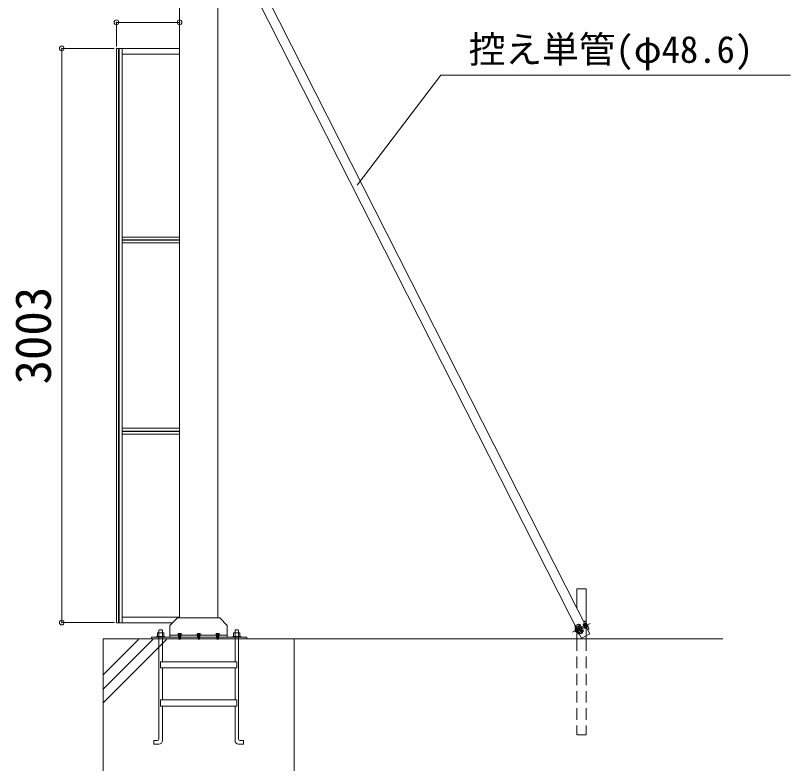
# Model space of a CAD drawing. Units: millimetres, scale not verified. Extents: x -12406 to 12406, y -8553 to 8553.
# Drawn here: x 3629 to 7684, y -5227 to -1315 of the extents above; entities that cross this region are included whole.
import ezdxf
from ezdxf.enums import TextEntityAlignment as Align

# ---------------------------------------------------------------- set-up
doc = ezdxf.new("R2010")
doc.units = ezdxf.units.MM
doc.header["$LTSCALE"] = 50
doc.header["$PDMODE"] = 32
doc.header["$PDSIZE"] = 25
for name, pattern in [('CHAIN2', [12, 9, -1, 1, -1]), ('DASHED1', [1.8, 1.2, -0.6]), ('DOUBLE_CHAIN2', [12.8, 9, -1, 0.6, -0.6, 0.6, -1])]:
    doc.linetypes.add(name, pattern=pattern)
for name, color, linetype, lineweight in [('0-0_0', 7, 'Continuous', 9), ('0-3_CYG-135', 7, 'Continuous', 9), ('0-4_CYG-144', 7, 'Continuous', 9), ('0-5_CYG-36', 7, 'DASHED1', 9), ('0-9_TEXT', 7, 'Continuous', 9), ('0-D_寸法', 7, 'Continuous', 9)]:
    doc.layers.add(name, color=color, linetype=linetype, lineweight=lineweight)
doc.styles.add('ＭＳ ゴシック', font='')
doc.styles.get('ＭＳ ゴシック').set_extended_font_data('MS Gothic')

msp = doc.modelspace()

# ---------------------------------------------------------------- linework, layer by layer
at = {"layer": '0-0_0'}
for p, q in [((4145.45, -1487.04), (3870.28, -1487.04)), ((3871.29, -4490.04), (3871.29, -1487.04)), ((3871.29, -1587.04), (3871.29, -4390.04)), ((4147.45, -4490.04), (3870.28, -4490.04))]:
    msp.add_line(p, q, dxfattribs=at)
for p in [(3871.29, -1487.04), (3871.29, -4490.04)]:
    msp.add_point(p, dxfattribs=at)
at = {"layer": '0-3_CYG-135'}
for p, q in [((4487.45, -4465.4), (4487.45, -65.41)), ((4687.45, -4465.4), (4687.45, -65.41)), ((6590.75, -4571.09), (4572.62, -593.14)), ((6634.02, -4548.96), (4620.69, -580.49)), ((4157.45, -1487.84), (4157.45, -4490.84)), ((4157.45, -1487.84), (4487.45, -1487.84)), ((4168.45, -1487.84), (4168.45, -2488.84)), ((4172.45, -1487.84), (4172.45, -4490.84)), ((4187.45, -1487.84), (4187.45, -4490.84)), ((4187.45, -1517.84), (4487.45, -1517.84)), ((4168.45, -2489.84), (4168.45, -3490.84)), ((4187.45, -2473.84), (4487.45, -2473.84)), ((4187.45, -2488.84), (4487.45, -2488.84)), ((4487.45, -2489.84), (4187.45, -2489.84)), ((4187.45, -2503.84), (4487.45, -2503.84)), ((4187.45, -3473.84), (4487.45, -3473.84)), ((4168.45, -3491.84), (4168.45, -4490.84)), ((4187.45, -3488.84), (4487.45, -3488.84)), ((4487.45, -3489.84), (4187.45, -3489.84)), ((4187.45, -3503.84), (4487.45, -3503.84)), ((4687.41, -4280.99), (4687.41, -4448.99)), ((6614.82, -4580.06), (6614.82, -4314.17)), ((4157.45, -4490.84), (4452.02, -4490.84)), ((4187.45, -4460.84), (4487.45, -4460.84)), ((4437.45, -4505.4), (4477.45, -4465.4)), ((4697.45, -4465.4), (4477.45, -4465.4)), ((4697.45, -4465.4), (4737.45, -4505.4)), ((6572.11, -4504.01), (6568.95, -4497.63)), ((6614.83, -4499.42), (6573.84, -4519.77)), ((6598.9, -4501.74), (6613.59, -4495.34)), ((6600.18, -4504.68), (6614.88, -4498.28)), ((6602.08, -4485.65), (6606.56, -4483.44)), ((6617.11, -4519.31), (6604.14, -4493.2)), ((6609.28, -4496.79), (6609.46, -4497.15)), ((6611.43, -4501.11), (6610.88, -4500.02)), ((6611.43, -4501.11), (6610.88, -4500.02)), ((6613.26, -4485.69), (6629.26, -4517.93)), ((6619.28, -4508.39), (6614.83, -4499.42)), ((6620.62, -4507.72), (6616.17, -4498.75)), ((4379.7, -4530.2), (4379.7, -5098.3)), ((4395.6, -4528.2), (4381.69, -4528.2)), ((4397.6, -4695.35), (4397.6, -4530.2)), ((4437.45, -4505.4), (4437.45, -4565.4)), ((4737.45, -4565.4), (4737.45, -4505.4)), ((4777.67, -4530.19), (4777.67, -4695.35)), ((4793.59, -4528.2), (4779.66, -4528.2)), ((4795.58, -5098.3), (4795.58, -4530.19)), ((6555.34, -4508.02), (6558.28, -4513.93)), ((6556.27, -4528.49), (6556.01, -4530.12)), ((6556.01, -4530.12), (6559.26, -4536.67)), ((6563.77, -4524.77), (6556.27, -4528.49)), ((6564.92, -4525.31), (6557.58, -4528.96)), ((6560.72, -4537.45), (6559.26, -4536.67)), ((6568.22, -4533.72), (6560.72, -4537.45)), ((6568.48, -4532.48), (6561.14, -4536.12)), ((6562.69, -4519.73), (6562.37, -4521.8)), ((6562.69, -4519.73), (6569.26, -4516.45)), ((6566.22, -4575.62), (6566.22, -4534.72)), ((6572.8, -4520.28), (6567.35, -4522.97)), ((6571.59, -4537.64), (6569.72, -4536.63)), ((6578.15, -4534.36), (6571.58, -4537.63)), ((6577.28, -4529.19), (6571.8, -4531.93)), ((6573.94, -4518.6), (6573.51, -4517.71)), ((6582.77, -4514.22), (6573.94, -4518.6)), ((6589.09, -4513.32), (6574.42, -4520.6)), ((6575.34, -4510.24), (6580.68, -4506.3)), ((6592.61, -4520.51), (6577.93, -4527.78)), ((6619.28, -4508.39), (6578.23, -4528.76)), ((6588.1, -4524.97), (6579.28, -4529.35)), ((6579.28, -4529.35), (6579.73, -4530.24)), ((6580.07, -4508.8), (6582.77, -4514.22)), ((6580.68, -4506.3), (6583.85, -4503.96)), ((6580.68, -4510.03), (6583.86, -4507.68)), ((6584.32, -4501.17), (6584.46, -4501.46)), ((6584.46, -4501.46), (6585.07, -4502.69)), ((6586.78, -4533.3), (6593.15, -4531.43)), ((6587.89, -4512.8), (6589.05, -4513.34)), ((6590.8, -4530.4), (6588.1, -4524.97)), ((6593.62, -4547.35), (6589.85, -4539.74)), ((6590.18, -4529.17), (6593.97, -4528.05)), ((6592.34, -4521.76), (6592.61, -4520.51)), ((6593.15, -4531.43), (6596.94, -4530.31)), ((6600.18, -4504.68), (6598.9, -4501.74)), ((6606.05, -4503.78), (6605.37, -4502.41)), ((6606.05, -4503.78), (6605.37, -4502.41)), ((6620.22, -4509.03), (6606.23, -4516.87)), ((6607.8, -4519.66), (6606.23, -4516.87)), ((6621.78, -4511.83), (6607.8, -4519.66)), ((6611.18, -4514.1), (6610.49, -4512.73)), ((6611.18, -4514.1), (6610.5, -4512.74)), ((6612.65, -4517.06), (6612.6, -4516.97)), ((6616.42, -4511.16), (6615.87, -4510.07)), ((6616.42, -4511.16), (6615.88, -4510.07)), ((6618.01, -4514.39), (6617.84, -4514.03)), ((6627.01, -4524.64), (6622.53, -4526.86)), ((4087.9, -4575.62), (7329.31, -4575.62)), ((4340.89, -4566), (4840.35, -4566)), ((4340.89, -4566), (4340.89, -4575.62)), ((4371.74, -4562.07), (4371.74, -4546.16)), ((4373.73, -4544.17), (4403.57, -4544.17)), ((4405.56, -4546.16), (4405.56, -4562.07)), ((4409.54, -4566.06), (4409.54, -4562.07)), ((4437.45, -4555.4), (4737.45, -4555.4)), ((4437.45, -4565.4), (4737.45, -4565.4)), ((4437.86, -4565.62), (4737.84, -4565.62)), ((4480.18, -4553.62), (4480.18, -4549.64)), ((4482.17, -4547.65), (4494.11, -4547.65)), ((4484.16, -4553.62), (4484.16, -4547.65)), ((4492.12, -4553.62), (4492.12, -4547.65)), ((4496.1, -4549.64), (4496.1, -4553.62)), ((4580.18, -4553.62), (4580.18, -4549.64)), ((4582.17, -4547.65), (4594.11, -4547.65)), ((4584.16, -4547.65), (4584.16, -4553.62)), ((4592.12, -4547.65), (4592.12, -4553.62)), ((4596.1, -4549.64), (4596.1, -4553.62)), ((4679.17, -4553.62), (4679.17, -4549.64)), ((4681.16, -4547.65), (4693.1, -4547.65)), ((4683.15, -4553.62), (4683.15, -4547.65)), ((4691.11, -4547.65), (4691.11, -4553.62)), ((4695.09, -4549.64), (4695.09, -4553.62)), ((4769.71, -4562.07), (4769.71, -4546.16)), ((4771.7, -4544.17), (4801.55, -4544.17)), ((4803.54, -4546.16), (4803.54, -4562.07)), ((4807.52, -4566.06), (4807.52, -4562.07)), ((4840.35, -4566), (4840.35, -4575.62)), ((6576.47, -4550.57), (6573.53, -4544.64)), ((6587.48, -4546.21), (6586.93, -4545.1)), ((6590.75, -4571.09), (6634.02, -4548.96)), ((4397.6, -4894.34), (4397.6, -4727.19)), ((4777.67, -4727.19), (4777.67, -4894.34)), ((4397.6, -5107.26), (4397.6, -4926.18)), ((4777.67, -4926.18), (4777.67, -5107.26)), ((4379.7, -5125.16), (4352.83, -5125.16)), ((4795.58, -5125.16), (4822.44, -5125.16))]:
    msp.add_line(p, q, dxfattribs=at)
at = {"layer": '0-3_CYG-135', "linetype": 'CHAIN2'}
msp.add_line((6636.49, -4494.25), (6543.38, -4540.47), dxfattribs=at)
at = {"layer": '0-3_CYG-135', "linetype": 'DOUBLE_CHAIN2'}
for p, q in [((4482.17, -4555.61), (4482.17, -4565.56)), ((4492.12, -4555.61), (4484.16, -4555.61)), ((4492.12, -4557.6), (4484.16, -4555.61)), ((4492.12, -4559.59), (4484.16, -4557.6)), ((4492.12, -4561.58), (4484.16, -4559.59)), ((4492.12, -4563.57), (4484.16, -4561.58)), ((4492.12, -4565.56), (4484.16, -4563.57)), ((4492.12, -4567.55), (4484.16, -4565.56)), ((4492.12, -4569.54), (4484.16, -4567.55)), ((4492.12, -4571.53), (4484.16, -4569.54)), ((4492.12, -4573.52), (4484.16, -4571.53)), ((4492.12, -4575.51), (4484.16, -4573.52)), ((4492.12, -4577.5), (4484.16, -4575.51)), ((4494.11, -4555.61), (4494.11, -4565.56)), ((4582.17, -4555.61), (4582.17, -4565.56)), ((4592.12, -4555.61), (4584.16, -4555.61)), ((4592.12, -4557.6), (4584.16, -4555.61)), ((4592.12, -4559.59), (4584.16, -4557.6)), ((4592.12, -4561.58), (4584.16, -4559.59)), ((4592.12, -4563.57), (4584.16, -4561.58)), ((4592.12, -4565.56), (4584.16, -4563.57)), ((4592.12, -4567.55), (4584.16, -4565.56)), ((4592.12, -4569.54), (4584.16, -4567.55)), ((4592.12, -4571.53), (4584.16, -4569.54)), ((4592.12, -4573.52), (4584.16, -4571.53)), ((4592.12, -4575.51), (4584.16, -4573.52)), ((4592.12, -4577.5), (4584.16, -4575.51)), ((4594.11, -4555.61), (4594.11, -4565.56)), ((4681.16, -4555.61), (4681.16, -4565.56)), ((4691.11, -4555.61), (4683.15, -4555.61)), ((4691.11, -4557.6), (4683.15, -4555.61)), ((4691.11, -4559.59), (4683.15, -4557.6)), ((4691.11, -4561.58), (4683.15, -4559.59)), ((4691.11, -4563.57), (4683.15, -4561.58)), ((4691.11, -4565.56), (4683.15, -4563.57)), ((4691.11, -4567.55), (4683.15, -4565.56)), ((4691.11, -4569.54), (4683.15, -4567.55)), ((4691.11, -4571.53), (4683.15, -4569.54)), ((4691.11, -4573.52), (4683.15, -4571.53)), ((4691.11, -4575.51), (4683.15, -4573.52)), ((4691.11, -4577.5), (4683.15, -4575.51)), ((4693.1, -4555.61), (4693.1, -4565.56))]:
    msp.add_line(p, q, dxfattribs=at)
at = {"layer": '0-3_CYG-135'}
for points in [[(6566.22, -4416.48), (6566.22, -4314.17), (6614.82, -4314.17)], [(6570.04, -4501.56), (6575.2, -4498.99), (6573.87, -4498.55), (6566.7, -4502.1), (6566.15, -4502.94)], [(6609.29, -4493.99), (6601.68, -4497.77), (6601.34, -4498.78)], [(6601.34, -4498.78), (6601.78, -4499.68), (6602.78, -4500.01), (6610.4, -4496.23), (6610.74, -4495.23), (6610.3, -4494.34)], [(6590.49, -4542.77), (6594.99, -4540.53), (6596, -4540.87), (6596.44, -4541.77), (6596.1, -4542.77), (6588.48, -4546.55), (6587.48, -4546.21)], [(4409.54, -4562.07), (4367.75, -4562.07), (4367.75, -4566.06)], [(4807.52, -4562.07), (4765.73, -4562.07), (4765.73, -4566.06)], [(4352.83, -5125.16), (4352.83, -5107.26), (4370.74, -5107.26)], [(4822.44, -5125.16), (4822.44, -5107.26), (4804.53, -5107.26)]]:
    msp.add_lwpolyline(points, dxfattribs=at)
for points in [[(6610.96, -4518.17), (6610.85, -4517.95), (6619.81, -4513.5), (6619.92, -4513.73), (6619.58, -4514.73), (6611.97, -4518.51)], [(4500.08, -4555.61), (4476.2, -4555.61), (4476.2, -4553.62), (4500.08, -4553.62)], [(4600.08, -4555.61), (4576.2, -4555.61), (4576.2, -4553.62), (4600.08, -4553.62)], [(4699.07, -4555.61), (4675.19, -4555.61), (4675.19, -4553.62), (4699.07, -4553.62)], [(4786.62, -4727.19), (4388.65, -4727.19), (4388.65, -4695.35), (4786.62, -4695.35)], [(4786.62, -4926.18), (4388.65, -4926.18), (4388.65, -4894.34), (4786.62, -4894.34)]]:
    msp.add_lwpolyline(points, close=True, dxfattribs=at)
at = {"layer": '0-3_CYG-135', "linetype": 'DOUBLE_CHAIN2'}
for points in [[(4484.16, -4553.62), (4484.16, -4577.5), (4492.12, -4577.5), (4492.12, -4553.62)], [(4584.16, -4553.62), (4584.16, -4577.5), (4592.12, -4577.5), (4592.12, -4553.62)], [(4683.15, -4553.62), (4683.15, -4577.5), (4691.11, -4577.5), (4691.11, -4553.62)]]:
    msp.add_lwpolyline(points, dxfattribs=at)
at = {"layer": '0-3_CYG-135'}
for centre, radius, start, end in [((6594.95, -4578.21), 80.6, 100.823, 119.434), ((6580.73, -4502.95), 4, 26.4, 106.989), ((6591.16, -4491.86), 12.55, 308.057, 29.606), ((6608.78, -4487.91), 5, 26.4, 116.4), ((6615.27, -4499.2), 4.2, 26.4, 113.538), ((6615.27, -4499.2), 1, 26.4, 113.538), ((6618.17, -4495.06), 1, 116.4, 206.4), ((4381.69, -4530.2), 2, 90, 180), ((4395.6, -4530.2), 2, 0, 90), ((4779.66, -4530.19), 1.99, 90, 180), ((4793.59, -4530.19), 1.99, 0, 90), ((6561.96, -4518.61), 5.58, 132.772, 205.788), ((6562.97, -4517.6), 6.94, 209.778, 267.587), ((6557.84, -4514.15), 0.5, 312.772, 26.4), ((6939.44, -5380.53), 946.72, 112.012, 113.741), ((6571.05, -4512.89), 10.8, 219.289, 249.774), ((6573.44, -4538.7), 6.94, 145.213, 203.022), ((6582.32, -4521.12), 15.09, 187.049, 225.751), ((6574.27, -4513.32), 7.12, 211.052, 258.011), ((6579.56, -4535.07), 8.38, 157.938, 197.834), ((6551.05, -4536.49), 28.24, 12.812, 39.975), ((6583.09, -4520.69), 10.3, 177.763, 235.639), ((6578.89, -4515.07), 6, 126.383, 206.122), ((6457.17, -4325.65), 247.98, 297.984, 304.414), ((6581.94, -4532.22), 5.56, 146.937, 208.834), ((6544.5, -4476.57), 80.6, 293.366, 311.977), ((6585.08, -4527.55), 6, 206.678, 286.417), ((6581.87, -4507.91), 2, 126.383, 206.4), ((6582.67, -4502.35), 2, 306.383, 26.4), ((6581.49, -4504.46), 4, 306.383, 26.4), ((6565.18, -4529.48), 28.24, 15.865, 36.28), ((6565.73, -4529.2), 28.24, 17.932, 34.217), ((6592.59, -4529.51), 2, 206.4, 286.417), ((6595.1, -4531.89), 4, 26.4, 106.417), ((6597.5, -4532.22), 2, 26.4, 106.417), ((6595.86, -4533.4), 4, 305.811, 26.4), ((6596.23, -4514.24), 10.25, 357.171, 55.629), ((6610.99, -4531.81), 12.55, 23.194, 104.743), ((6619.72, -4508.16), 1, 299.262, 26.4), ((6619.72, -4508.16), 4.2, 299.262, 26.4), ((6626.18, -4511.18), 1, 206.4, 296.4), ((6624.78, -4520.15), 5, 296.4, 26.4), ((4373.73, -4546.16), 1.99, 90, 180), ((4403.57, -4546.16), 1.99, 0, 90), ((4482.17, -4549.64), 1.99, 90, 180), ((4494.11, -4549.64), 1.99, 0, 90), ((4582.17, -4549.64), 1.99, 90, 180), ((4594.11, -4549.64), 1.99, 0, 90), ((4681.16, -4549.64), 1.99, 90, 180), ((4693.1, -4549.64), 1.99, 0, 90), ((4771.7, -4546.16), 1.99, 90, 180), ((4801.55, -4546.16), 1.99, 0, 90), ((6572.02, -4538.89), 5.58, 207.012, 280.028), ((6573.08, -4544.86), 0.5, 26.4, 100.028), ((4370.74, -5098.3), 8.96, 270, 0), ((4379.7, -5107.26), 17.91, 270, 0), ((4795.58, -5107.26), 17.91, 180, 270), ((4804.53, -5098.3), 8.96, 180, 270)]:
    msp.add_arc(centre, radius, start, end, dxfattribs=at)
at = {"layer": '0-3_CYG-135', "linetype": 'DOUBLE_CHAIN2'}
for centre in [(4494.11, -4549.64), (4594.11, -4549.64), (4693.1, -4549.64)]:
    msp.add_arc(centre, 1.99, 0, 90, dxfattribs=at)
at = {"layer": '0-4_CYG-144'}
for p, q in [((4086.98, -4839.14), (4348.27, -4577.94)), ((4086.98, -4764.54), (4272.27, -4579.24)), ((4087.9, -4910.21), (4420.07, -4577.94)), ((5087.9, -4577.94), (5087.9, -5575.62))]:
    msp.add_line(p, q, dxfattribs=at)
msp.add_lwpolyline([(4087.9, -4575.62), (4087.9, -5575.62), (5087.9, -5575.62)], dxfattribs=at)
at = {"layer": '0-5_CYG-36'}
for p, q in [((6566.22, -4577.73), (6566.22, -5077.65)), ((6614.82, -4577.73), (6614.82, -5077.65)), ((6566.91, -5077.65), (6615.52, -5077.65))]:
    msp.add_line(p, q, dxfattribs=at)
at = {"layer": '0-9_TEXT'}
msp.add_lwpolyline([(5416.74, -2202.11), (5854.4, -1626.73), (7683.86, -1626.73)], dxfattribs=at)
at = {"layer": '0-D_寸法'}
for p, q in [((4157.45, -1477.84), (4157.45, -1349.84)), ((4487.45, -1350.84), (4157.45, -1350.84)), ((4257.45, -1350.84), (4387.45, -1350.84)), ((4487.45, -1477.84), (4487.45, -1349.84))]:
    msp.add_line(p, q, dxfattribs=at)
for p in [(4157.45, -1350.84), (4487.45, -1350.84)]:
    msp.add_point(p, dxfattribs=at)

# ---------------------------------------------------------------- texts
at = {"layer": '0-0_0', "style": 'ＭＳ ゴシック'}
msp.add_text('3003', height=187.7, rotation=90, dxfattribs=at).set_placement((3870.96, -3244.54), align=Align.BOTTOM_LEFT)
at = {"layer": '0-9_TEXT', "style": 'ＭＳ ゴシック'}
msp.add_text('控え単管(φ48.6)', height=140.8, dxfattribs=at).set_placement((6000.07, -1604.94), align=Align.BOTTOM_LEFT)

doc.saveas('drawing.dxf')
